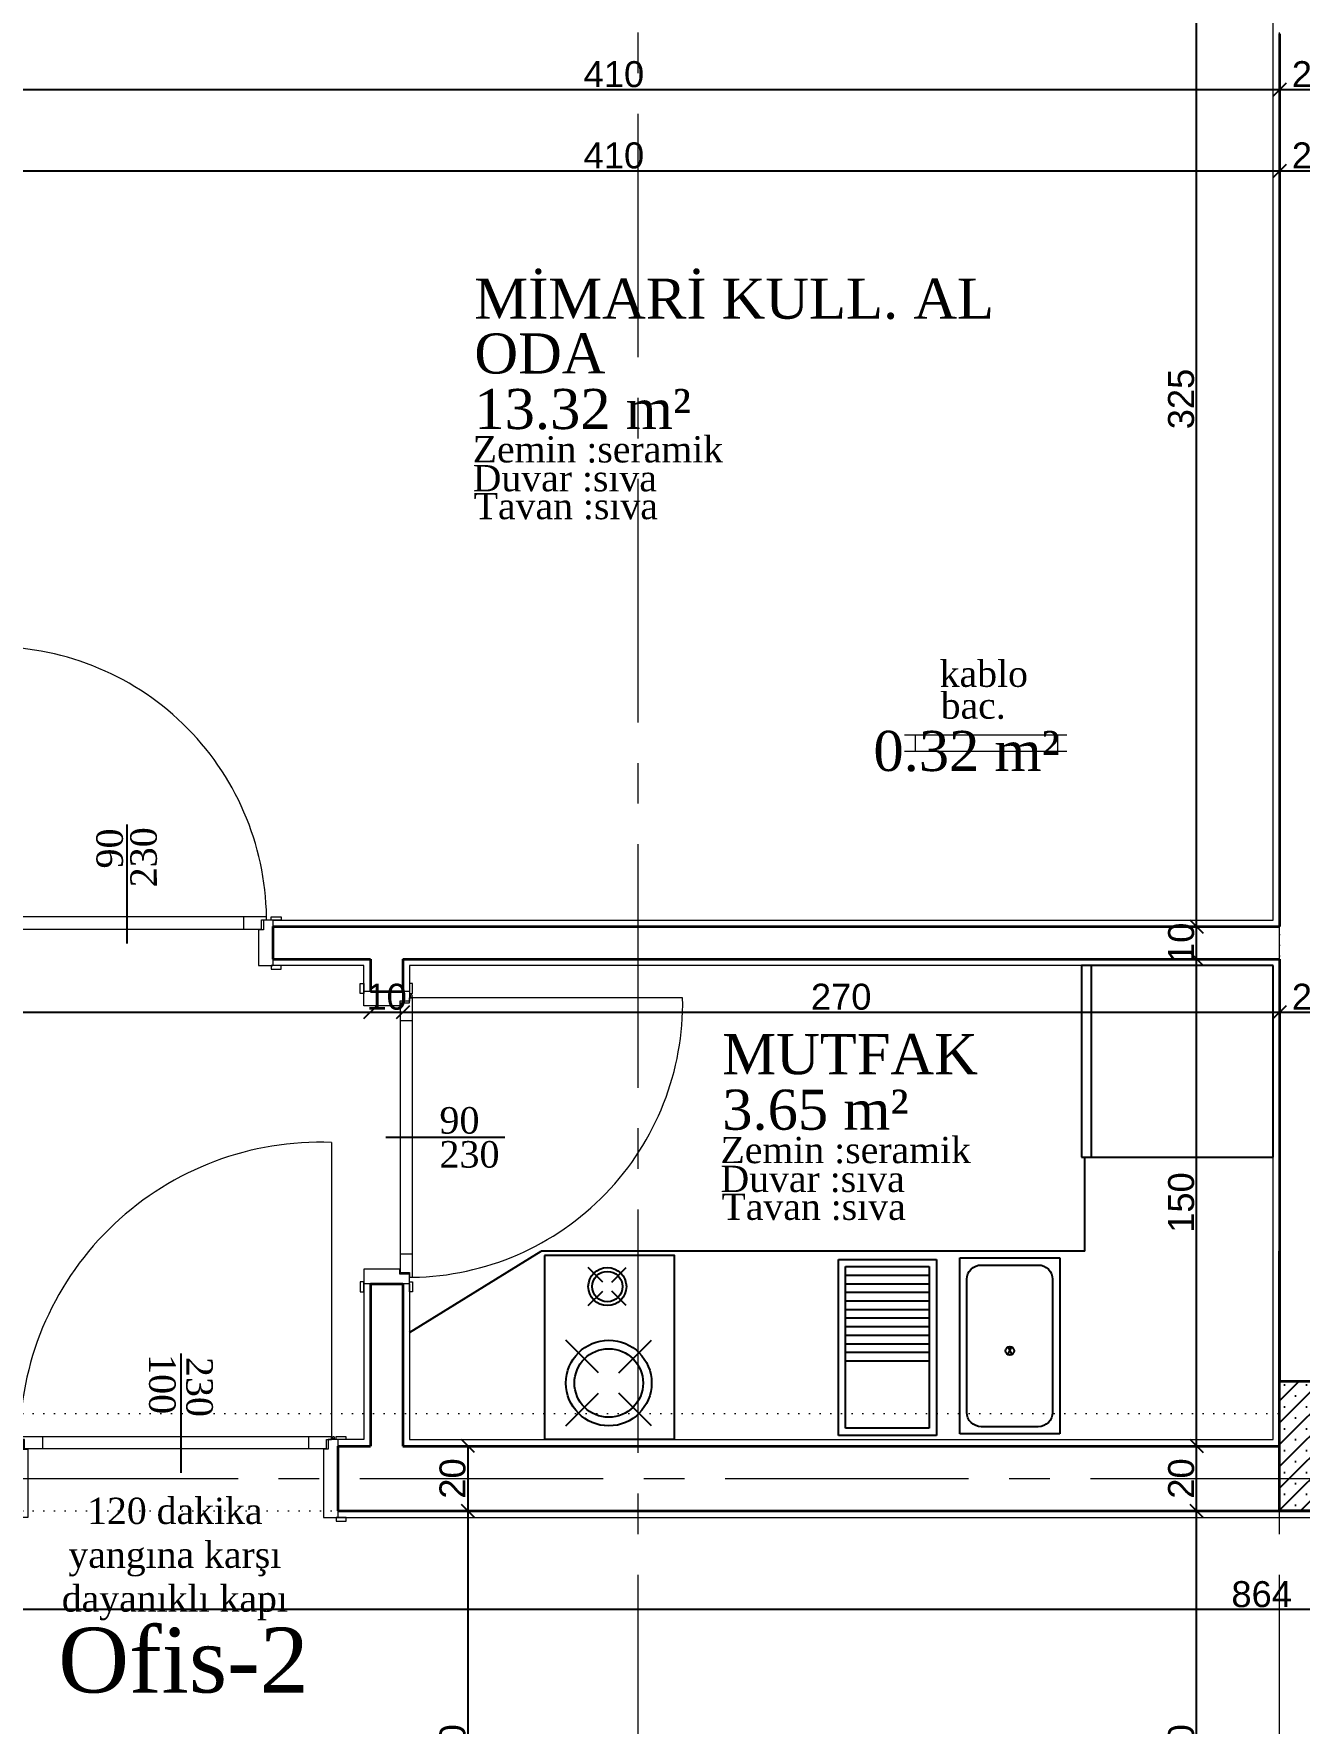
# Model space of a CAD drawing. Header units: centimetres. Extents: x 14449 to 53524, y -19051 to -10746.
# Drawn here: x 30482 to 30872, y -11988 to -11468 of the extents above; entities that cross this region are included whole.
import ezdxf

# ---------------------------------------------------------------- set-up
doc = ezdxf.new("R2010")
doc.units = ezdxf.units.CM
doc.linetypes.add('CENTER2', pattern=[112.5, 75, -12.5, 12.5, -12.5])
doc.linetypes.add('DOT2', pattern=[3.175, 0, -3.175])
doc.layers.add('Kapi_Pencere', color=7, linetype='Continuous')
for name, color, linetype, lineweight in [('P-AKS', 255, 'Continuous', 5), ('P-KİRİŞ', 130, 'DOT2', 5), ('P-KOLON', 255, 'Continuous', 35), ('P-TARAMA', 252, 'Continuous', 5), ('P-ÖLÇÜ İÇ', 243, 'Continuous', 0), ('rtm-duv tugla', 22, 'Continuous', 35), ('rtm-kapı-ahsap', 35, 'Continuous', 13), ('rtm-mhl-yazı-adı', 150, 'Continuous', 30), ('rtm-mhl-yazı-malzeme', 7, 'Continuous', 13), ('rtm-pen-ahsap', 35, 'Continuous', 13), ('rtm-sıva', 252, 'Continuous', 15)]:
    doc.layers.add(name, color=color, linetype=linetype, lineweight=lineweight)
doc.styles.add('ARIAL', font='times.ttf')
doc.styles.get("Standard").update_dxf_attribs({"font": 'arial.ttf'})
doc.styles.add('ölçü', font='times.ttf', dxfattribs={"height": 10})
doc.dimstyles.new('İÇ ÖLÇÜ', dxfattribs={"dimtxt": 8, "dimasz": 4, "dimexe": 1.25, "dimexo": 0.625, "dimtad": 1, "dimdec": 0, "dimtxsty": 'Standard', "dimblk": 'OBLIQUE', "dimcen": 2.5, "dimse1": 1, "dimse2": 1, "dimclrd": 256, "dimclrt": 256, "dimadec": 0, "dimazin": 0, "dimtfac": 1, "dimtdec": 0, "dimtmove": 1, "dimatfit": 3, "dimldrblk": 'OBLIQUE', "dimfxl": 1, "dimarcsym": 0})

# ---------------------------------------------------------------- blocks, each defined once
blk = doc.blocks.new('IKUTGK')
at = {"layer": 'P-KİRİŞ'}
for points in [[(36246.89, -7661.1), (36246.89, -7246.1)], [(35836.89, -7671.1), (36246.89, -7671.1)], [(35836.89, -7701.1), (36246.89, -7701.1)]]:
    blk.add_lwpolyline(points, dxfattribs=at)
blk = doc.blocks.new('YTHTHTY')
at = {"layer": 'P-TARAMA', "lineweight": -3}
h = blk.add_hatch(dxfattribs=at)
h.set_pattern_fill('SACNCR', color=256, scale=2, style=0)
h.paths.add_polyline_path([(32095.2, -9501.94), (32155.2, -9501.94), (32155.2, -9461.94), (32095.2, -9461.94)])
at = {"layer": 'P-KOLON', "linetype": 'Continuous'}
blk.add_lwpolyline([(32095.2, -9461.94), (32155.2, -9461.94), (32155.2, -9501.94), (32095.2, -9501.94)], close=True, dxfattribs=at)
blk = doc.blocks.new('YTUJ7U')
at = {"layer": 'P-AKS', "linetype": 'CENTER2'}
for points in [[(27383.12, -9962.63), (27383.12, -8554.55)], [(27580.62, -9962.63), (27580.62, -8554.55)], [(25834.86, -9295.51), (29322.56, -9295.51)]]:
    blk.add_lwpolyline(points, dxfattribs=at)
blk = doc.blocks.new('KAPI')
at = {"layer": 'rtm-kapı-ahsap'}
for p, q in [((8056.48, 304.69), (8056.48, 307.73)), ((8056.48, 307.73), (8057.45, 307.73)), ((8057.45, 307.73), (8057.45, 304.69)), ((8072.58, 307.78), (8071.45, 307.78)), ((8071.45, 307.78), (8071.45, 304.69)), ((8072.58, 304.69), (8072.58, 307.78)), ((8056.46, 303.27), (8056.46, 217.24)), ((8057.45, 303.27), (8056.46, 303.27)), ((8057.45, 304.69), (8056.48, 304.69)), ((8057.39, 301.77), (8057.39, 303.27)), ((8057.45, 305.26), (8057.45, 302.29)), ((8057.45, 305.26), (8071.45, 305.26)), ((8057.45, 302.29), (8060.42, 302.29)), ((8060.42, 302.29), (8060.42, 300.8)), ((8071.45, 300.8), (8071.45, 305.26)), ((8071.45, 304.69), (8072.58, 304.69)), ((8060.28, 301.77), (8057.39, 301.77)), ((8060.28, 218.74), (8060.28, 301.77)), ((8060.42, 300.8), (8071.45, 300.8)), ((8056.46, 296.2), (8060.28, 296.2)), ((8056.46, 224.31), (8060.28, 224.31)), ((8057.39, 218.74), (8057.39, 217.24)), ((8060.28, 218.74), (8057.39, 218.74)), ((8060.42, 218.23), (8060.42, 219.71)), ((8060.42, 219.71), (8071.45, 219.71)), ((8071.45, 219.71), (8071.45, 215.26)), ((7973.28, 217.24), (8056.46, 217.24)), ((8057.45, 217.24), (8056.46, 217.24)), ((8056.48, 215.82), (8056.48, 212.78)), ((8057.45, 215.82), (8056.48, 215.82)), ((8057.45, 218.23), (8060.42, 218.23)), ((8057.45, 215.26), (8057.45, 218.23)), ((8057.45, 212.78), (8057.45, 215.82)), ((8057.45, 215.26), (8071.45, 215.26)), ((8071.45, 215.82), (8072.58, 215.82)), ((8071.45, 212.73), (8071.45, 215.82)), ((8072.58, 215.82), (8072.58, 212.73)), ((8056.48, 212.78), (8057.45, 212.78)), ((8072.58, 212.73), (8071.45, 212.73))]:
    blk.add_line(p, q, dxfattribs=at)
at = {"layer": 'rtm-kapı-ahsap', "const_width": 0.388}
blk.add_lwpolyline([(8056.86, 216.32, 1), (8056.86, 216.92, 1)], format="xyb", close=True, dxfattribs=at)
at = {"layer": 'rtm-kapı-ahsap'}
blk.add_arc((8057.71, 218.83), 84.45, 90.8537, 181.0762, dxfattribs=at)
blk = doc.blocks.new('K-100')
at = {"layer": 'rtm-kapı-ahsap'}
for p, q in [((-34310.84, -13701.23), (-34309.69, -13701.23)), ((-34310.84, -13704.35), (-34310.84, -13701.23)), ((-34309.69, -13701.23), (-34309.69, -13704.35)), ((-34285.45, -13701.28), (-34285.45, -13704.35)), ((-34284.47, -13701.28), (-34285.45, -13701.28)), ((-34284.47, -13704.35), (-34284.47, -13701.28)), ((-34309.69, -13704.35), (-34310.84, -13704.35)), ((-34309.69, -13708.28), (-34309.69, -13703.78)), ((-34285.45, -13703.78), (-34309.69, -13703.78)), ((-34288.45, -13708.28), (-34309.69, -13708.28)), ((-34285.45, -13706.78), (-34288.45, -13706.78)), ((-34288.45, -13706.78), (-34288.45, -13708.28)), ((-34288.32, -13801.27), (-34288.32, -13707.3)), ((-34288.32, -13707.3), (-34285.4, -13707.3)), ((-34285.45, -13703.78), (-34285.45, -13706.78)), ((-34285.45, -13704.35), (-34284.47, -13704.35)), ((-34285.45, -13705.79), (-34284.45, -13705.79)), ((-34285.4, -13707.3), (-34285.4, -13705.79)), ((-34284.45, -13705.79), (-34284.45, -13802.79)), ((-34284.45, -13712.93), (-34288.32, -13712.93)), ((-34284.45, -13795.64), (-34288.32, -13795.64)), ((-34309.69, -13800.29), (-34309.69, -13804.79)), ((-34288.45, -13800.29), (-34309.69, -13800.29)), ((-34288.45, -13801.79), (-34288.45, -13800.29)), ((-34285.45, -13801.79), (-34288.45, -13801.79)), ((-34288.32, -13801.27), (-34285.4, -13801.27)), ((-34285.45, -13804.79), (-34285.45, -13801.79)), ((-34285.45, -13802.79), (-34284.45, -13802.79)), ((-34285.4, -13801.27), (-34285.4, -13802.79)), ((-34192.99, -13802.79), (-34284.45, -13802.79)), ((-34309.69, -13804.22), (-34310.84, -13804.22)), ((-34310.84, -13804.22), (-34310.84, -13807.34)), ((-34310.84, -13807.34), (-34309.69, -13807.34)), ((-34309.69, -13807.34), (-34309.69, -13804.22)), ((-34285.45, -13804.79), (-34309.69, -13804.79)), ((-34285.45, -13807.29), (-34285.45, -13804.22)), ((-34285.45, -13804.22), (-34284.47, -13804.22)), ((-34284.47, -13807.29), (-34285.45, -13807.29)), ((-34284.47, -13804.22), (-34284.47, -13807.29))]:
    blk.add_line(p, q, dxfattribs=at)
at = {"layer": 'rtm-kapı-ahsap', "const_width": 0.392}
blk.add_lwpolyline([(-34284.86, -13803.72, -1), (-34284.86, -13803.11, -1)], format="xyb", close=True, dxfattribs=at)
at = {"layer": 'rtm-kapı-ahsap'}
blk.add_arc((-34286.59, -13799.42), 93.66, 357.9436, 88.6917, dxfattribs=at)
blk = doc.blocks.new('_Oblique')
at = {"color": 0, "linetype": 'ByBlock', "lineweight": -2}
blk.add_line((-0.5, -0.5), (0.5, 0.5), dxfattribs=at)
blk = doc.blocks.new('*D4408')
at = {"layer": 'Defpoints', "color": 0, "lineweight": 30, "transparency": 16777216}
for p in [(30455.86, -11487.21), (30865.86, -11485.25), (30865.86, -11485.63)]:
    blk.add_point(p, dxfattribs=at)
at = {"layer": 'P-ÖLÇÜ İÇ', "lineweight": -2, "transparency": 16777216}
blk.add_line((30455.86, -11485.25), (30865.86, -11485.25), dxfattribs=at)
at = {"layer": 'P-ÖLÇÜ İÇ', "lineweight": -2, "transparency": 16777216, "xscale": 4, "yscale": 4, "zscale": 4, "rotation": 180}
blk.add_blockref('_Oblique', (30455.86, -11485.25), dxfattribs=at)
at = {"layer": 'P-ÖLÇÜ İÇ', "lineweight": -2, "transparency": 16777216, "xscale": 4, "yscale": 4, "zscale": 4}
blk.add_blockref('_Oblique', (30865.86, -11485.25), dxfattribs=at)
at = {"layer": 'P-ÖLÇÜ İÇ', "transparency": 16777216, "insert": (30660.86, -11480.54), "char_height": 8, "attachment_point": 5}
blk.add_mtext('410', dxfattribs=at)
blk = doc.blocks.new('*D4409')
at = {"layer": 'Defpoints', "color": 0, "lineweight": 30, "transparency": 16777216}
for p in [(30865.86, -11485.63), (30885.86, -11485.25), (30885.86, -11485.26)]:
    blk.add_point(p, dxfattribs=at)
at = {"layer": 'P-ÖLÇÜ İÇ', "lineweight": -2, "transparency": 16777216}
blk.add_line((30865.86, -11485.25), (30885.86, -11485.25), dxfattribs=at)
at = {"layer": 'P-ÖLÇÜ İÇ', "lineweight": -2, "transparency": 16777216, "xscale": 4, "yscale": 4, "zscale": 4, "rotation": 180}
blk.add_blockref('_Oblique', (30865.86, -11485.25), dxfattribs=at)
at = {"layer": 'P-ÖLÇÜ İÇ', "lineweight": -2, "transparency": 16777216, "xscale": 4, "yscale": 4, "zscale": 4}
blk.add_blockref('_Oblique', (30885.86, -11485.25), dxfattribs=at)
at = {"layer": 'P-ÖLÇÜ İÇ', "transparency": 16777216, "insert": (30875.86, -11480.54), "char_height": 8, "attachment_point": 5}
blk.add_mtext('20', dxfattribs=at)
blk = doc.blocks.new('*D4428')
at = {"layer": 'Defpoints', "color": 0, "lineweight": 30, "transparency": 16777216}
for p in [(30455.86, -11510.27), (30865.86, -11510.27), (30865.86, -11510.27)]:
    blk.add_point(p, dxfattribs=at)
at = {"layer": 'P-ÖLÇÜ İÇ', "lineweight": -2, "transparency": 16777216}
blk.add_line((30455.86, -11510.27), (30865.86, -11510.27), dxfattribs=at)
at = {"layer": 'P-ÖLÇÜ İÇ', "lineweight": -2, "transparency": 16777216, "xscale": 4, "yscale": 4, "zscale": 4, "rotation": 180}
blk.add_blockref('_Oblique', (30455.86, -11510.27), dxfattribs=at)
at = {"layer": 'P-ÖLÇÜ İÇ', "lineweight": -2, "transparency": 16777216, "xscale": 4, "yscale": 4, "zscale": 4}
blk.add_blockref('_Oblique', (30865.86, -11510.27), dxfattribs=at)
at = {"layer": 'P-ÖLÇÜ İÇ', "transparency": 16777216, "insert": (30660.86, -11505.56), "char_height": 8, "attachment_point": 5}
blk.add_mtext('410', dxfattribs=at)
blk = doc.blocks.new('*D4429')
at = {"layer": 'Defpoints', "color": 0, "lineweight": 30, "transparency": 16777216}
for p in [(30865.86, -11510.27), (30885.86, -11510.27), (30885.86, -11510.27)]:
    blk.add_point(p, dxfattribs=at)
at = {"layer": 'P-ÖLÇÜ İÇ', "lineweight": -2, "transparency": 16777216}
blk.add_line((30865.86, -11510.27), (30885.86, -11510.27), dxfattribs=at)
at = {"layer": 'P-ÖLÇÜ İÇ', "lineweight": -2, "transparency": 16777216, "xscale": 4, "yscale": 4, "zscale": 4, "rotation": 180}
blk.add_blockref('_Oblique', (30865.86, -11510.27), dxfattribs=at)
at = {"layer": 'P-ÖLÇÜ İÇ', "lineweight": -2, "transparency": 16777216, "xscale": 4, "yscale": 4, "zscale": 4}
blk.add_blockref('_Oblique', (30885.86, -11510.27), dxfattribs=at)
at = {"layer": 'P-ÖLÇÜ İÇ', "transparency": 16777216, "insert": (30875.86, -11505.56), "char_height": 8, "attachment_point": 5}
blk.add_mtext('20', dxfattribs=at)
blk = doc.blocks.new('*D4498')
at = {"layer": 'Defpoints', "color": 0, "lineweight": 30, "transparency": 16777216}
for p in [(30585.86, -11769.41), (29975.86, -11771.1), (30585.86, -11770.97)]:
    blk.add_point(p, dxfattribs=at)
at = {"layer": 'P-ÖLÇÜ İÇ', "lineweight": -2, "transparency": 16777216}
blk.add_line((29975.86, -11769.41), (30585.86, -11769.41), dxfattribs=at)
at = {"layer": 'P-ÖLÇÜ İÇ', "lineweight": -2, "transparency": 16777216, "xscale": 4, "yscale": 4, "zscale": 4, "rotation": 180}
blk.add_blockref('_Oblique', (29975.86, -11769.41), dxfattribs=at)
at = {"layer": 'P-ÖLÇÜ İÇ', "lineweight": -2, "transparency": 16777216, "xscale": 4, "yscale": 4, "zscale": 4}
blk.add_blockref('_Oblique', (30585.86, -11769.41), dxfattribs=at)
at = {"layer": 'P-ÖLÇÜ İÇ', "transparency": 16777216, "insert": (30280.86, -11764.7), "char_height": 8, "attachment_point": 5}
blk.add_mtext('610', dxfattribs=at)
blk = doc.blocks.new('*D4499')
at = {"layer": 'Defpoints', "color": 0, "lineweight": 30, "transparency": 16777216}
for p in [(30595.86, -11769.31), (30595.86, -11769.41), (30585.86, -11770.97)]:
    blk.add_point(p, dxfattribs=at)
at = {"layer": 'P-ÖLÇÜ İÇ', "lineweight": -2, "transparency": 16777216}
blk.add_line((30585.86, -11769.41), (30595.86, -11769.41), dxfattribs=at)
at = {"layer": 'P-ÖLÇÜ İÇ', "lineweight": -2, "transparency": 16777216, "xscale": 4, "yscale": 4, "zscale": 4, "rotation": 180}
blk.add_blockref('_Oblique', (30585.86, -11769.41), dxfattribs=at)
at = {"layer": 'P-ÖLÇÜ İÇ', "lineweight": -2, "transparency": 16777216, "xscale": 4, "yscale": 4, "zscale": 4}
blk.add_blockref('_Oblique', (30595.86, -11769.41), dxfattribs=at)
at = {"layer": 'P-ÖLÇÜ İÇ', "transparency": 16777216, "insert": (30590.86, -11764.7), "char_height": 8, "attachment_point": 5}
blk.add_mtext('10', dxfattribs=at)
blk = doc.blocks.new('*D4500')
at = {"layer": 'Defpoints', "color": 0, "lineweight": 30, "transparency": 16777216}
for p in [(30595.86, -11769.31), (30865.86, -11769.41), (30865.86, -11769.41)]:
    blk.add_point(p, dxfattribs=at)
at = {"layer": 'P-ÖLÇÜ İÇ', "lineweight": -2, "transparency": 16777216}
blk.add_line((30595.86, -11769.41), (30865.86, -11769.41), dxfattribs=at)
at = {"layer": 'P-ÖLÇÜ İÇ', "lineweight": -2, "transparency": 16777216, "xscale": 4, "yscale": 4, "zscale": 4, "rotation": 180}
blk.add_blockref('_Oblique', (30595.86, -11769.41), dxfattribs=at)
at = {"layer": 'P-ÖLÇÜ İÇ', "lineweight": -2, "transparency": 16777216, "xscale": 4, "yscale": 4, "zscale": 4}
blk.add_blockref('_Oblique', (30865.86, -11769.41), dxfattribs=at)
at = {"layer": 'P-ÖLÇÜ İÇ', "transparency": 16777216, "insert": (30730.86, -11764.7), "char_height": 8, "attachment_point": 5}
blk.add_mtext('270', dxfattribs=at)
blk = doc.blocks.new('*D4501')
at = {"layer": 'Defpoints', "color": 0, "lineweight": 30, "transparency": 16777216}
for p in [(30865.86, -11769.41), (30885.86, -11769.38), (30885.86, -11769.41)]:
    blk.add_point(p, dxfattribs=at)
at = {"layer": 'P-ÖLÇÜ İÇ', "lineweight": -2, "transparency": 16777216}
blk.add_line((30865.86, -11769.41), (30885.86, -11769.41), dxfattribs=at)
at = {"layer": 'P-ÖLÇÜ İÇ', "lineweight": -2, "transparency": 16777216, "xscale": 4, "yscale": 4, "zscale": 4, "rotation": 180}
blk.add_blockref('_Oblique', (30865.86, -11769.41), dxfattribs=at)
at = {"layer": 'P-ÖLÇÜ İÇ', "lineweight": -2, "transparency": 16777216, "xscale": 4, "yscale": 4, "zscale": 4}
blk.add_blockref('_Oblique', (30885.86, -11769.41), dxfattribs=at)
at = {"layer": 'P-ÖLÇÜ İÇ', "transparency": 16777216, "insert": (30875.86, -11764.7), "char_height": 8, "attachment_point": 5}
blk.add_mtext('20', dxfattribs=at)
blk = doc.blocks.new('*D4552')
at = {"layer": 'Defpoints', "color": 0, "lineweight": 30, "transparency": 16777216}
for p in [(30428.36, -11953.43), (30428.36, -11953.43), (31292.36, -11953.43)]:
    blk.add_point(p, dxfattribs=at)
at = {"layer": 'P-ÖLÇÜ İÇ', "lineweight": -2, "transparency": 16777216}
blk.add_line((31292.36, -11953.43), (30428.36, -11953.43), dxfattribs=at)
at = {"layer": 'P-ÖLÇÜ İÇ', "lineweight": -2, "transparency": 16777216, "xscale": 4, "yscale": 4, "zscale": 4, "rotation": 180}
blk.add_blockref('_Oblique', (30428.36, -11953.43), dxfattribs=at)
at = {"layer": 'P-ÖLÇÜ İÇ', "lineweight": -2, "transparency": 16777216, "xscale": 4, "yscale": 4, "zscale": 4}
blk.add_blockref('_Oblique', (31292.36, -11953.43), dxfattribs=at)
at = {"layer": 'P-ÖLÇÜ İÇ', "transparency": 16777216, "insert": (30860.36, -11948.72), "char_height": 8, "attachment_point": 5}
blk.add_mtext('864', dxfattribs=at)
blk = doc.blocks.new('*D4561')
at = {"layer": 'Defpoints', "color": 0, "lineweight": 30, "transparency": 16777216}
for p in [(30840.3, -11923.05), (30840.3, -11923.05), (30840.3, -12073.05)]:
    blk.add_point(p, dxfattribs=at)
at = {"layer": 'P-ÖLÇÜ İÇ', "lineweight": -2, "transparency": 16777216}
blk.add_line((30840.3, -12073.05), (30840.3, -11923.05), dxfattribs=at)
at = {"layer": 'P-ÖLÇÜ İÇ', "lineweight": -2, "transparency": 16777216, "xscale": 4, "yscale": 4, "zscale": 4}
for p, rotation in [((30840.3, -11923.05), 90), ((30840.3, -12073.05), 270)]:
    blk.add_blockref('_Oblique', p, dxfattribs=dict(at, rotation=rotation))
at = {"layer": 'P-ÖLÇÜ İÇ', "transparency": 16777216, "insert": (30835.59, -11998.05), "char_height": 8, "attachment_point": 5, "rotation": 90}
blk.add_mtext('150', dxfattribs=at)
blk = doc.blocks.new('*D4562')
at = {"layer": 'Defpoints', "color": 0, "lineweight": 30, "transparency": 16777216}
for p in [(30840.3, -11753.05), (30840.3, -11753.05), (30840.3, -11903.05)]:
    blk.add_point(p, dxfattribs=at)
at = {"layer": 'P-ÖLÇÜ İÇ', "lineweight": -2, "transparency": 16777216}
blk.add_line((30840.3, -11903.05), (30840.3, -11753.05), dxfattribs=at)
at = {"layer": 'P-ÖLÇÜ İÇ', "lineweight": -2, "transparency": 16777216, "xscale": 4, "yscale": 4, "zscale": 4}
for p, rotation in [((30840.3, -11753.05), 90), ((30840.3, -11903.05), 270)]:
    blk.add_blockref('_Oblique', p, dxfattribs=dict(at, rotation=rotation))
at = {"layer": 'P-ÖLÇÜ İÇ', "transparency": 16777216, "insert": (30835.59, -11828.05), "char_height": 8, "attachment_point": 5, "rotation": 90}
blk.add_mtext('150', dxfattribs=at)
blk = doc.blocks.new('*D4563')
at = {"layer": 'Defpoints', "color": 0, "lineweight": 30, "transparency": 16777216}
for p in [(30840.3, -11743.05), (30840.3, -11743.05), (30840.3, -11753.05)]:
    blk.add_point(p, dxfattribs=at)
at = {"layer": 'P-ÖLÇÜ İÇ', "lineweight": -2, "transparency": 16777216}
blk.add_line((30840.3, -11753.05), (30840.3, -11743.05), dxfattribs=at)
at = {"layer": 'P-ÖLÇÜ İÇ', "lineweight": -2, "transparency": 16777216, "xscale": 4, "yscale": 4, "zscale": 4}
for p, rotation in [((30840.3, -11743.05), 90), ((30840.3, -11753.05), 270)]:
    blk.add_blockref('_Oblique', p, dxfattribs=dict(at, rotation=rotation))
at = {"layer": 'P-ÖLÇÜ İÇ', "transparency": 16777216, "insert": (30835.59, -11748.05), "char_height": 8, "attachment_point": 5, "rotation": 90}
blk.add_mtext('10', dxfattribs=at)
blk = doc.blocks.new('*D4564')
at = {"layer": 'Defpoints', "color": 0, "lineweight": 30, "transparency": 16777216}
for p in [(30840.3, -11418.05), (30840.3, -11418.05), (30840.3, -11743.05)]:
    blk.add_point(p, dxfattribs=at)
at = {"layer": 'P-ÖLÇÜ İÇ', "lineweight": -2, "transparency": 16777216}
blk.add_line((30840.3, -11743.05), (30840.3, -11418.05), dxfattribs=at)
at = {"layer": 'P-ÖLÇÜ İÇ', "lineweight": -2, "transparency": 16777216, "xscale": 4, "yscale": 4, "zscale": 4}
for p, rotation in [((30840.3, -11418.05), 90), ((30840.3, -11743.05), 270)]:
    blk.add_blockref('_Oblique', p, dxfattribs=dict(at, rotation=rotation))
at = {"layer": 'P-ÖLÇÜ İÇ', "transparency": 16777216, "insert": (30835.58, -11580.55), "char_height": 8, "attachment_point": 5, "rotation": 90}
blk.add_mtext('325', dxfattribs=at)
blk = doc.blocks.new('*D4592')
at = {"layer": 'Defpoints', "color": 0, "lineweight": 30, "transparency": 16777216}
for p in [(30615.9, -11903.05), (30615.9, -11923.05), (30615.9, -11923.05)]:
    blk.add_point(p, dxfattribs=at)
at = {"layer": 'P-ÖLÇÜ İÇ', "lineweight": -2, "transparency": 16777216}
blk.add_line((30615.9, -11903.05), (30615.9, -11923.05), dxfattribs=at)
at = {"layer": 'P-ÖLÇÜ İÇ', "lineweight": -2, "transparency": 16777216, "xscale": 4, "yscale": 4, "zscale": 4}
for p, rotation in [((30615.9, -11903.05), 90), ((30615.9, -11923.05), 270)]:
    blk.add_blockref('_Oblique', p, dxfattribs=dict(at, rotation=rotation))
at = {"layer": 'P-ÖLÇÜ İÇ', "transparency": 16777216, "insert": (30611.19, -11913.05), "char_height": 8, "attachment_point": 5, "rotation": 90}
blk.add_mtext('20', dxfattribs=at)
blk = doc.blocks.new('*D4593')
at = {"layer": 'Defpoints', "color": 0, "lineweight": 30, "transparency": 16777216}
for p in [(30617.97, -11923.05), (30615.9, -12073.05), (30615.9, -12073.05)]:
    blk.add_point(p, dxfattribs=at)
at = {"layer": 'P-ÖLÇÜ İÇ', "lineweight": -2, "transparency": 16777216}
blk.add_line((30615.9, -11923.05), (30615.9, -12073.05), dxfattribs=at)
at = {"layer": 'P-ÖLÇÜ İÇ', "lineweight": -2, "transparency": 16777216, "xscale": 4, "yscale": 4, "zscale": 4}
for p, rotation in [((30615.9, -11923.05), 90), ((30615.9, -12073.05), 270)]:
    blk.add_blockref('_Oblique', p, dxfattribs=dict(at, rotation=rotation))
at = {"layer": 'P-ÖLÇÜ İÇ', "transparency": 16777216, "insert": (30611.19, -11998.05), "char_height": 8, "attachment_point": 5, "rotation": 90}
blk.add_mtext('150', dxfattribs=at)
blk = doc.blocks.new('*D5006')
at = {"layer": 'Defpoints', "color": 0, "lineweight": 30, "transparency": 16777216}
for p in [(30840.3, -11903.05), (30840.3, -11903.05), (30840.3, -11923.05)]:
    blk.add_point(p, dxfattribs=at)
at = {"layer": 'P-ÖLÇÜ İÇ', "lineweight": -2, "transparency": 16777216}
blk.add_line((30840.3, -11923.05), (30840.3, -11903.05), dxfattribs=at)
at = {"layer": 'P-ÖLÇÜ İÇ', "lineweight": -2, "transparency": 16777216, "xscale": 4, "yscale": 4, "zscale": 4}
for p, rotation in [((30840.3, -11903.05), 90), ((30840.3, -11923.05), 270)]:
    blk.add_blockref('_Oblique', p, dxfattribs=dict(at, rotation=rotation))
at = {"layer": 'P-ÖLÇÜ İÇ', "transparency": 16777216, "insert": (30835.59, -11913.05), "char_height": 8, "attachment_point": 5, "rotation": 90}
blk.add_mtext('20', dxfattribs=at)

msp = doc.modelspace()

# ---------------------------------------------------------------- linework, layer by layer
at = {"color": 253, "lineweight": 25}
for p, q in [((30863.86, -11755.05), (30804.86, -11755.05)), ((30804.86, -11755.05), (30804.86, -11814.05)), ((30807.92, -11814.05), (30807.92, -11755.05)), ((30863.86, -11814.05), (30863.86, -11755.05)), ((30804.86, -11814.05), (30863.86, -11814.05)), ((30805.86, -11843.05), (30805.86, -11814.05)), ((30597.86, -11868.05), (30638.44, -11843.05)), ((30805.86, -11843.05), (30638.44, -11843.05)), ((30657.46, -11852.55), (30652.98, -11848.07)), ((30660.22, -11852.55), (30664.69, -11848.07)), ((30729.99, -11899.77), (30729.99, -11845.57)), ((30729.99, -11845.57), (30760.17, -11845.57)), ((30732.19, -11897.57), (30732.19, -11847.77)), ((30732.19, -11847.77), (30757.97, -11847.77)), ((30757.97, -11847.77), (30757.97, -11897.57)), ((30760.17, -11845.57), (30760.17, -11899.77)), ((30767.37, -11899.3), (30767.37, -11845.1)), ((30767.37, -11845.1), (30798.17, -11845.1)), ((30798.17, -11845.1), (30798.17, -11899.3)), ((30732.19, -11850.41), (30757.97, -11850.41)), ((30732.19, -11853.05), (30757.97, -11853.05)), ((30652.98, -11859.78), (30657.46, -11855.31)), ((30664.69, -11859.78), (30660.22, -11855.31)), ((30732.19, -11855.69), (30757.97, -11855.69)), ((30732.19, -11858.33), (30757.97, -11858.33)), ((30732.19, -11860.97), (30757.97, -11860.97)), ((30732.19, -11863.61), (30757.97, -11863.61)), ((30732.19, -11866.25), (30757.97, -11866.25)), ((30732.19, -11868.89), (30757.97, -11868.89)), ((30656.17, -11880.52), (30646.08, -11870.44)), ((30662.39, -11880.52), (30672.48, -11870.44)), ((30732.19, -11871.53), (30757.97, -11871.53)), ((30732.19, -11874.17), (30757.97, -11874.17)), ((30782.15, -11872.53), (30783.4, -11874.86)), ((30782.15, -11874.86), (30783.4, -11872.53)), ((30732.19, -11876.81), (30757.97, -11876.81)), ((30646.08, -11896.84), (30656.17, -11886.75)), ((30672.48, -11896.84), (30662.39, -11886.75)), ((30760.17, -11899.77), (30729.99, -11899.77)), ((30757.97, -11897.57), (30732.19, -11897.57)), ((30798.17, -11899.3), (30767.37, -11899.3))]:
    msp.add_line(p, q, dxfattribs=at)
msp.add_lwpolyline([(30639.45, -11844.36), (30639.45, -11900.89), (30679.5, -11900.89), (30679.5, -11844.36)], close=True, dxfattribs=at)
msp.add_lwpolyline([(30795.97, -11851.7), (30795.97, -11892.7, -0.414214), (30791.57, -11897.1), (30773.97, -11897.1, -0.414214), (30769.57, -11892.7), (30769.57, -11851.7, -0.414214), (30773.97, -11847.3), (30791.57, -11847.3, -0.414214)], format="xyb", close=True, dxfattribs=at)
for centre, radius in [((30658.84, -11853.93), 5.86), ((30658.84, -11853.93), 4.68), ((30659.28, -11883.64), 13.2), ((30659.28, -11883.64), 10.56), ((30782.77, -11873.7), 1.32)]:
    msp.add_circle(centre, radius, dxfattribs=at)
at = {"layer": 'Kapi_Pencere', "linetype": 'Continuous', "lineweight": 25}
for p, q in [((30510.86, -11711.61), (30510.86, -11748.3)), ((30627.31, -11808.05), (30590.61, -11808.05)), ((30527.46, -11874.58), (30527.46, -11911.28))]:
    msp.add_line(p, q, dxfattribs=at)
at = {"layer": 'rtm-duv tugla'}
for p, q in [((30865.86, -11468.05), (30865.86, -11743.05)), ((30555.86, -11743.05), (30865.86, -11743.05)), ((30555.86, -11743.05), (30555.86, -11753.05)), ((30555.86, -11753.05), (30585.86, -11753.05)), ((30585.86, -11753.05), (30585.86, -11763.05)), ((30595.86, -11753.05), (30865.86, -11753.05)), ((30595.86, -11753.05), (30595.86, -11763.05)), ((30865.86, -11753.05), (30865.86, -11883.05)), ((30585.86, -11763.05), (30595.86, -11763.05)), ((30865.86, -11843.05), (30865.86, -11843.05)), ((30865.86, -11903.05), (30865.86, -11843.05)), ((30585.86, -11853.05), (30585.86, -11903.05)), ((30585.86, -11853.05), (30595.86, -11853.05)), ((30595.86, -11853.05), (30595.86, -11903.05)), ((30575.86, -11903.05), (30585.86, -11903.05)), ((30575.86, -11903.05), (30575.86, -11923.05)), ((30595.86, -11903.05), (30865.86, -11903.05)), ((30575.86, -11923.05), (30880.86, -11923.05))]:
    msp.add_line(p, q, dxfattribs=at)
at = {"layer": 'rtm-pen-ahsap'}
for p, q in [((30750.38, -11684), (30800.38, -11684)), ((30753.67, -11684), (30753.67, -11689)), ((30797.45, -11684), (30797.45, -11689)), ((30750.38, -11689), (30800.38, -11689))]:
    msp.add_line(p, q, dxfattribs=at)
at = {"layer": 'rtm-sıva'}
for points in [[(30555.86, -11741.05), (30863.86, -11741.05), (30863.86, -11416.05), (30917.86, -11416.05), (30917.86, -11470.05), (30887.86, -11470.05), (30887.86, -11741.05), (31195.86, -11741.05)], [(30583.86, -11763.05), (30583.86, -11755.05), (30555.86, -11755.05)], [(30597.86, -11853.05), (30597.86, -11901.05), (30863.86, -11901.05), (30863.86, -11841.05), (30863.86, -11841.05), (30863.86, -11755.05), (30597.86, -11755.05), (30597.86, -11763.05)], [(30583.86, -11853.05), (30583.86, -11901.05), (30575.86, -11901.05)], [(30575.86, -11925.05), (31175.86, -11925.05)]]:
    msp.add_lwpolyline(points, dxfattribs=at)

# ---------------------------------------------------------------- block references
at = {"layer": 'rtm-kapı-ahsap', "lineweight": 30}
for p, rotation in [((30250.61, -3683.61), 270), ((38655.31, -11547.8), 180)]:
    msp.add_blockref('KAPI', p, dxfattribs=dict(at, rotation=rotation))
at = {"layer": 'rtm-kapı-ahsap', "lineweight": 30, "xscale": 0.990000000000001, "yscale": 0.990000000000001, "zscale": 0.990000000000001, "rotation": 90.00000000000001}
msp.add_blockref('K-100', (16909.12, 22041.54), dxfattribs=at)
at = {"layer": 'rtm-sıva'}
for name, p in [('YTUJ7U', (3285.24, -2617.54)), ('YTHTHTY', (-1229.33, -2421.11)), ('IKUTGK', (-5381.03, -4221.95))]:
    msp.add_blockref(name, p, dxfattribs=at)

# ---------------------------------------------------------------- texts
at = {"layer": 'Kapi_Pencere', "linetype": 'Continuous', "lineweight": 25, "style": 'ölçü'}
for s, rotation, p in [('90', 90.0847, (30509.64, -11725.15)), ('230', 90.0847, (30520.1, -11730.95)), ('90', 359.9153, (30607.13, -11806.81)), ('230', 359.9153, (30607.13, -11817.27)), ('100', 269.9487, (30517.73, -11874.73)), ('230', 269.9487, (30529.19, -11875.59))]:
    msp.add_text(s, height=8.165, rotation=rotation, dxfattribs=at).set_placement(p)
at = {"layer": 'rtm-mhl-yazı-adı', "lineweight": 30, "insert": (30489.72, -11958.97), "char_height": 20, "attachment_point": 1, "style": 'ARIAL'}
msp.add_mtext_dynamic_manual_height_columns('Ofis-2', width=150.595, gutter_width=1250, heights=[0], dxfattribs=at)
at = {"layer": 'rtm-mhl-yazı-malzeme', "lineweight": 30, "style": 'ölçü'}
for s, height, p in [('MİMARİ KULL. AL', 12.3462, (30617.89, -11555.81)), ('ODA', 12.346, (30617.89, -11572.69)), ('13.32 m²', 12.346, (30617.89, -11589.78)), ('0.32 m²', 12.346, (30740.79, -11695.12)), ('MUTFAK', 12.346, (30694.22, -11788.52)), ('3.65 m²', 12.346, (30694.22, -11805.61))]:
    msp.add_text(s, height=height, dxfattribs=at).set_placement(p)
at = {"layer": 'rtm-mhl-yazı-malzeme', "style": 'ölçü'}
for s, height, p in [('Zemin :seramik', 8.1003, (30617.38, -11600.09)), ('Duvar :sıva', 8.1003, (30617.38, -11608.98)), ('Tavan :sıva', 8.1003, (30617.69, -11617.56)), ('kablo', 8.1, (30761.2, -11669.21)), ('bac.', 8.1, (30761.51, -11679.02)), ('Zemin :seramik', 8.1003, (30693.7, -11815.92)), ('Duvar :sıva', 8.1003, (30693.7, -11824.8)), ('Tavan :sıva', 8.1003, (30694.01, -11833.39))]:
    msp.add_text(s, height=height, dxfattribs=at).set_placement(p)
at = {"layer": 'rtm-mhl-yazı-malzeme', "insert": (30487.33, -11956.74), "char_height": 8.1003, "attachment_point": 7, "style": 'ölçü'}
msp.add_mtext_dynamic_manual_height_columns('\\pxqc;{\\C4;120 dakika \\Pyangına karşı\\Pdayanıklı kapı}', width=76.6404, gutter_width=12.5, heights=[0], dxfattribs=at)

# ---------------------------------------------------------------- dimensions: what is measured, and where the dimension line sits
at = {"layer": 'P-ÖLÇÜ İÇ'}
for base, p1, p2, picture, middle in [((30840.3, -11418.05), (30840.3, -11743.05), (30840.3, -11418.05), '*D4564', (30835.58, -11580.55)), ((30840.3, -11753.05), (30840.3, -11903.05), (30840.3, -11753.05), '*D4562', (30835.59, -11828.05)), ((30615.9, -11923.05), (30615.9, -11903.05), (30615.9, -11923.05), '*D4592', (30611.19, -11913.05)), ((30615.9, -12073.05), (30617.97, -11923.05), (30615.9, -12073.05), '*D4593', (30611.19, -11998.05)), ((30840.3, -11923.05), (30840.3, -12073.05), (30840.3, -11923.05), '*D4561', (30835.59, -11998.05))]:
    dim = msp.add_linear_dim(base=base, p1=p1, p2=p2, angle=90, dimstyle='İÇ ÖLÇÜ', dxfattribs=at)
    dim.commit()
    dim.dimension.update_dxf_attribs({"geometry": picture, "text_midpoint": middle})
for base, p1, p2, picture, middle in [((30865.86, -11485.25), (30455.86, -11487.21), (30865.86, -11485.63), '*D4408', (30660.86, -11480.54)), ((30885.86, -11485.25), (30865.86, -11485.63), (30885.86, -11485.26), '*D4409', (30875.86, -11480.54)), ((30865.86, -11510.27), (30455.86, -11510.27), (30865.86, -11510.27), '*D4428', (30660.86, -11505.56)), ((30885.86, -11510.27), (30865.86, -11510.27), (30885.86, -11510.27), '*D4429', (30875.86, -11505.56)), ((30585.86, -11769.41), (29975.86, -11771.1), (30585.86, -11770.97), '*D4498', (30280.86, -11764.7)), ((30865.86, -11769.41), (30595.86, -11769.31), (30865.86, -11769.41), '*D4500', (30730.86, -11764.7)), ((30885.86, -11769.41), (30865.86, -11769.41), (30885.86, -11769.38), '*D4501', (30875.86, -11764.7)), ((30428.36, -11953.43), (31292.36, -11953.43), (30428.36, -11953.43), '*D4552', (30860.36, -11948.72))]:
    dim = msp.add_linear_dim(base=base, p1=p1, p2=p2, dimstyle='İÇ ÖLÇÜ', dxfattribs=at)
    dim.commit()
    dim.dimension.update_dxf_attribs({"geometry": picture, "text_midpoint": middle})
dim = msp.add_linear_dim(base=(30840.3, -11743.05), p1=(30840.3, -11753.05), p2=(30840.3, -11743.05), angle=90, dimstyle='İÇ ÖLÇÜ', dxfattribs=at)
dim.commit()
dim.dimension.update_dxf_attribs({"geometry": '*D4563', "text_midpoint": (30840.3, -11748.05), "dimtype": 160})
dim = msp.add_linear_dim(base=(30595.86, -11769.41), p1=(30585.86, -11770.97), p2=(30595.86, -11769.31), dimstyle='İÇ ÖLÇÜ', dxfattribs=at)
dim.commit()
dim.dimension.update_dxf_attribs({"geometry": '*D4499', "text_midpoint": (30590.86, -11769.41), "dimtype": 160})
dim = msp.add_aligned_dim(p1=(30840.3, -11923.05), p2=(30840.3, -11903.05), distance=0, dimstyle='İÇ ÖLÇÜ', dxfattribs=at)
dim.commit()
dim.dimension.update_dxf_attribs({"geometry": '*D5006', "text_midpoint": (30835.59, -11913.05)})

doc.saveas('drawing.dxf')
